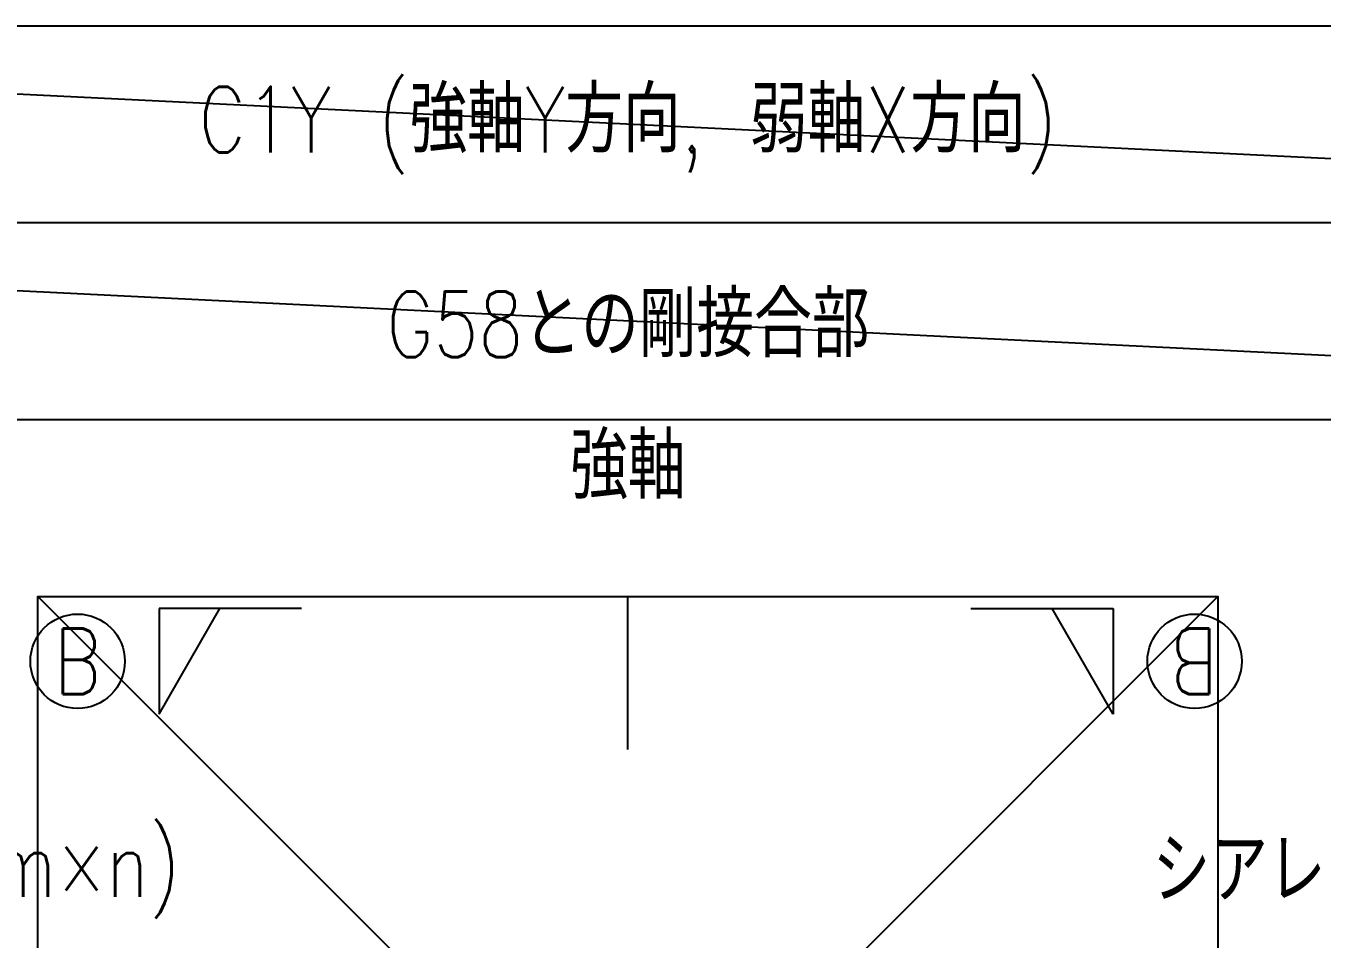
# Model space of a CAD drawing. Extents: x -668440 to 1010955, y -1678500 to 210463.
# Drawn here: x -566332 to -546557, y -729186 to -715260 of the extents above; entities that cross this region are included whole.
import ezdxf
from ezdxf.enums import TextEntityAlignment as Align

# ---------------------------------------------------------------- set-up
doc = ezdxf.new("R2010")
doc.units = 0
doc.header["$MEASUREMENT"] = 0
doc.linetypes.add('CENTER', pattern=[2, 1.25, -0.25, 0.25, -0.25])
doc.layers.get('0').update_dxf_attribs({"color": 3, "linetype": 'CONTINUOUS'})
doc.layers.get('Defpoints').update_dxf_attribs({"color": 251, "linetype": 'CONTINUOUS'})
doc.layers.add('standard', color=4, linetype='CENTER')
doc.styles.add('DRACAD', font='txt', dxfattribs={"width": 0.85, "bigfont": 'extfont2'})

# ---------------------------------------------------------------- blocks, each defined once
blk = doc.blocks.new('剛接合部C1Y')
for p, q in [((-225827.6965, -376150.73644), (-219741.54476, -376150.73644)), ((-225827.6965, -376450.73644), (-219741.54476, -376450.73644)), ((-225827.6965, -376750.73644), (-219741.54476, -376750.73644)), ((-223282.80209, -377039.16955), (-223499.93724, -377039.16955)), ((-223499.93724, -377039.16955), (-223499.93724, -377200.23932)), ((-223499.93724, -377200.23932), (-223406.94357, -377039.16955)), ((-222261.43917, -377039.16955), (-222044.30401, -377039.16955)), ((-222044.30401, -377200.23932), (-222137.29769, -377039.16955)), ((-222044.30401, -377039.16955), (-222044.30401, -377200.23932))]:
    blk.add_line(p, q)
at = {"ltscale": 10}
for centre in [(-223624.17802, -377119.70444), (-221920.06323, -377119.70444)]:
    blk.add_circle(centre, 72, dxfattribs=at)
at = {"layer": 'Defpoints'}
for p, q in [((-233913.84825, -376150.73644), (-194214.20716, -376150.73644)), ((-219741.54476, -376450.73644), (-225827.6965, -376150.73644)), ((-219741.54476, -376750.73644), (-225827.6965, -376450.73644)), ((-223684.62063, -377020.73644), (-221884.62063, -378820.73644)), ((-221884.62063, -377020.73644), (-223684.62063, -378820.73644))]:
    blk.add_line(p, q, dxfattribs=at)
blk.add_lwpolyline([(-223684.62063, -378820.73644), (-223684.62063, -377020.73644), (-221884.62063, -377020.73644), (-221884.62063, -378820.73644)], close=True, dxfattribs=at)
at = {"layer": 'standard', "linetype": 'CENTER', "ltscale": 1800}
blk.add_line((-222784.62063, -379954.06986), (-222784.62063, -377020.73644), dxfattribs=at)
at = {"style": 'DRACAD', "width": 0.8}
for s, p in [('C1Y (強軸Y方向, 弱軸X方向)', (-222784.62063, -376300.73644)), ('G58との剛接合部', (-222784.62063, -376600.73644))]:
    blk.add_text(s, height=100, dxfattribs=at).set_placement(p, align=Align.MIDDLE)
blk.add_text('強軸', height=100, dxfattribs=at).set_placement((-222784.62063, -376901.66371), align=Align.BOTTOM_CENTER)
at = {"ltscale": 10, "style": 'DRACAD', "width": 0.8}
blk.add_text('B', height=100, dxfattribs=at).set_placement((-223624.17802, -377119.70444), align=Align.MIDDLE)
blk.add_text('B', height=100, rotation=180, dxfattribs=at).set_placement((-221920.06323, -377119.70444), align=Align.MIDDLE)
at = {"style": 'DRACAD', "width": 0.8}
blk.add_text('(ボルト本数m×n)', height=100, dxfattribs=at).set_placement((-224246.82228, -377428.84417), align=Align.MIDDLE_LEFT)
at = {"linetype": 'Continuous', "style": 'DRACAD', "width": 0.8}
blk.add_text('シアレンチ用切欠', height=100, dxfattribs=at).set_placement((-221984.13777, -377438.23742), align=Align.MIDDLE_LEFT)

msp = doc.modelspace()

# ---------------------------------------------------------------- block references
at = {"xscale": 10, "yscale": 10, "zscale": 10}
msp.add_blockref('剛接合部C1Y', (1670698.6842, 3046247.35843, 5600), dxfattribs=at)

doc.saveas('drawing.dxf')
